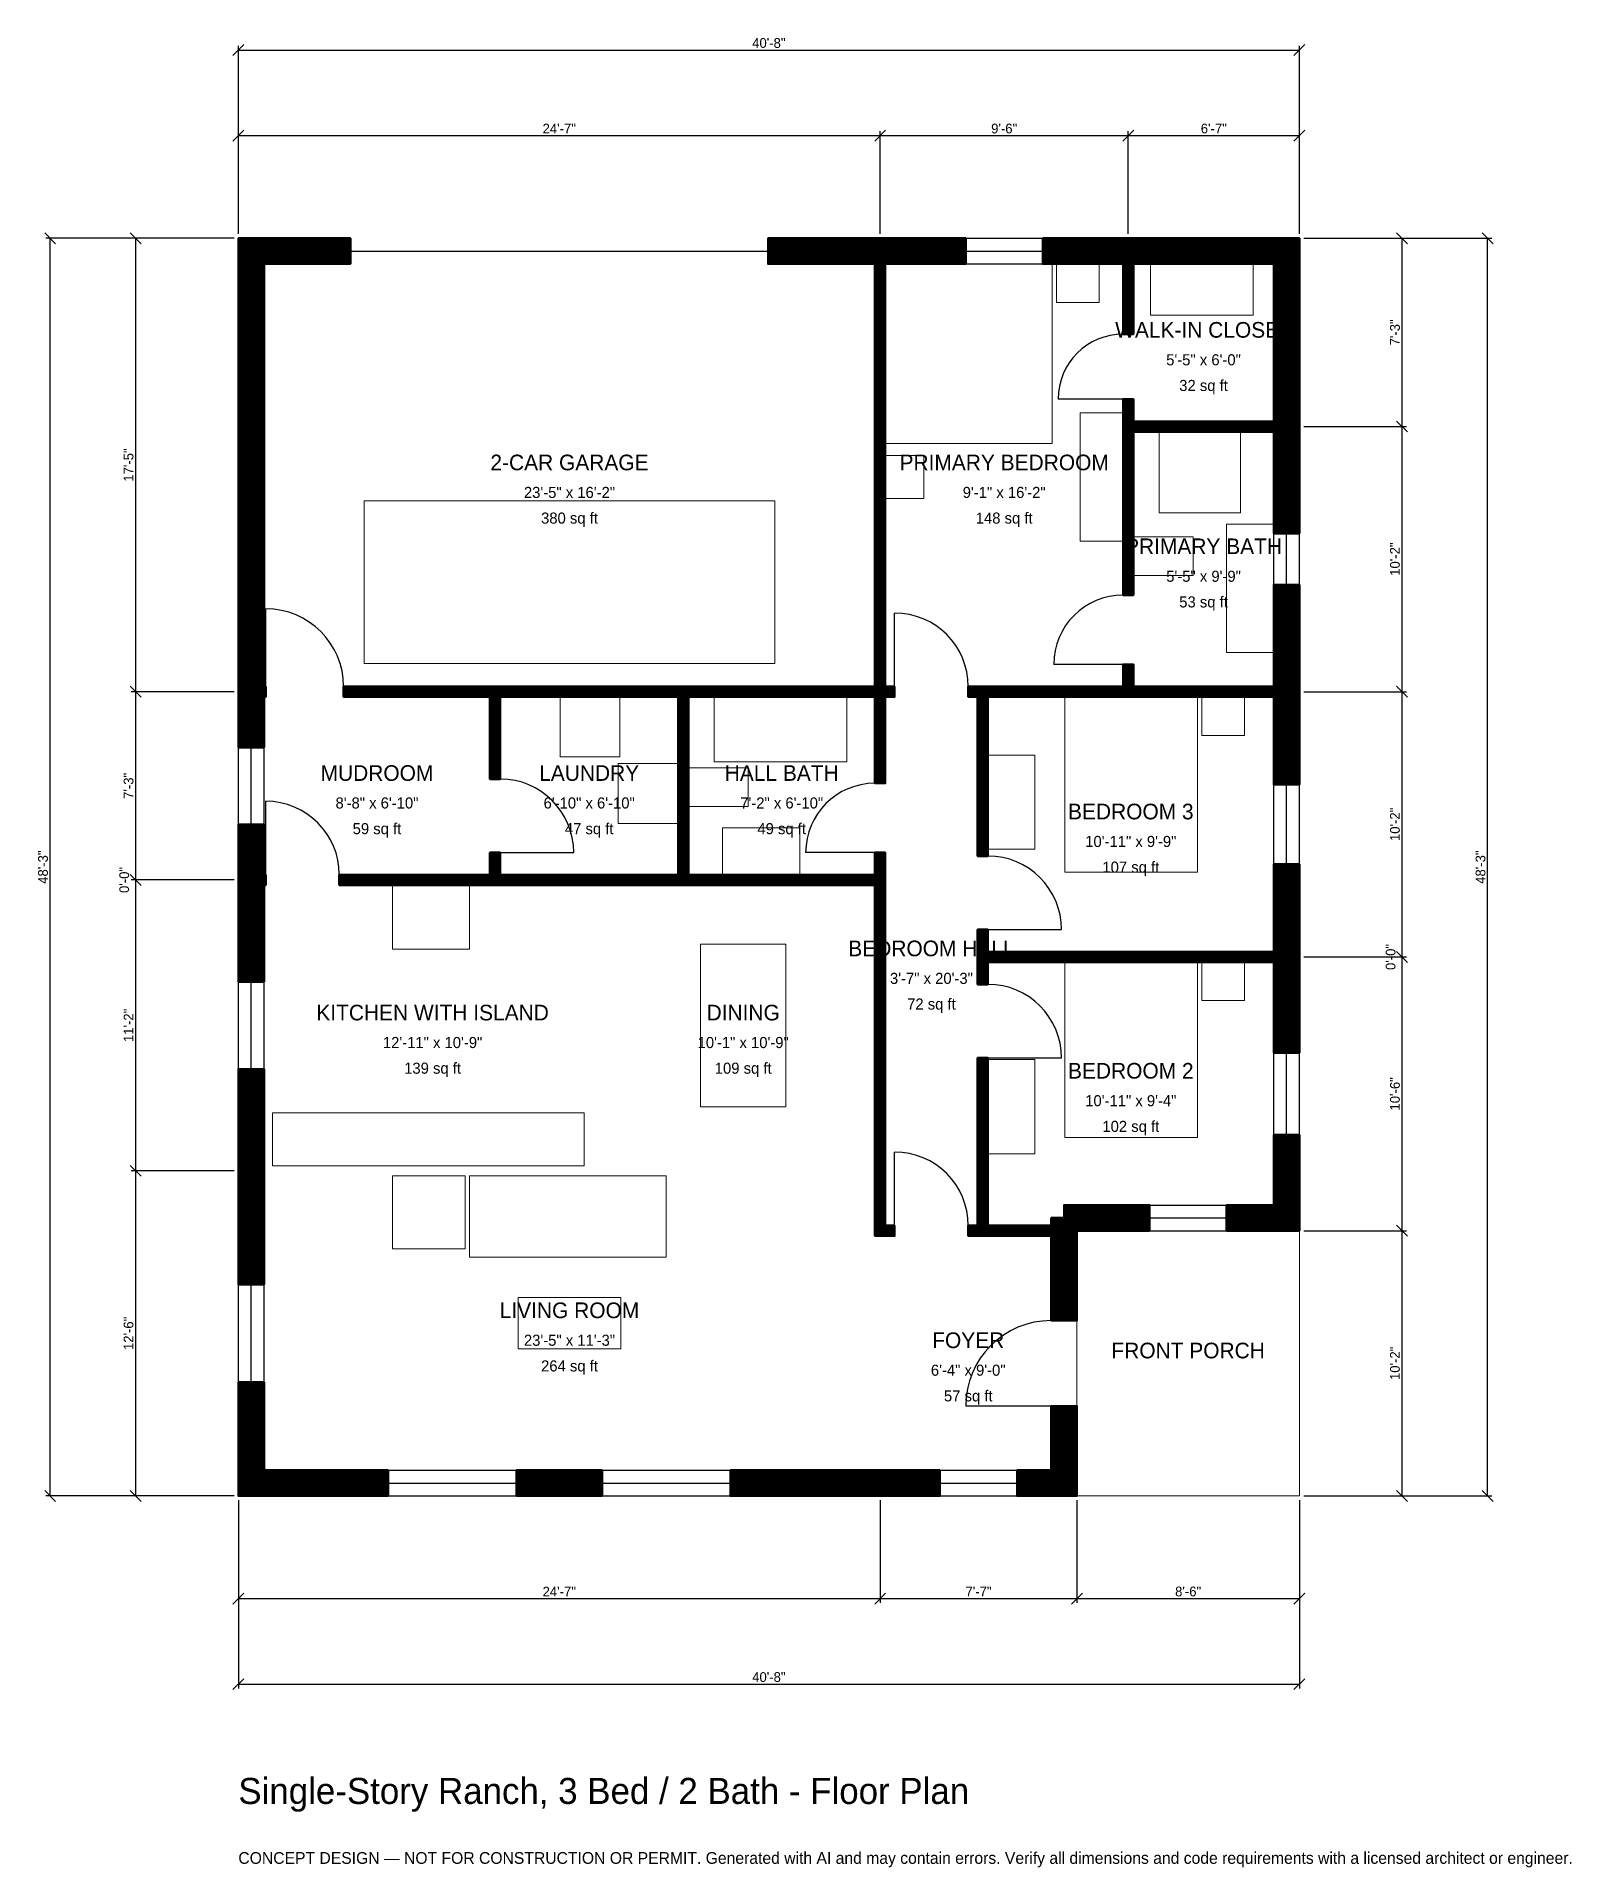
# Model space of a CAD drawing. Header units: inches. Extents: x -93 to 613, y -171 to 672.
import ezdxf
from ezdxf.enums import TextEntityAlignment as Align

# ---------------------------------------------------------------- set-up
doc = ezdxf.new("R2010")
doc.units = ezdxf.units.IN
doc.header["$MEASUREMENT"] = 0
doc.linetypes.add('DASHED', pattern=[0.6, 0.5, -0.1])
for name, color, linetype, lineweight in [('A-ANNO-DIMS', 1, 'Continuous', 13), ('A-ANNO-TEXT', 7, 'Continuous', 18), ('A-AREA-IDEN', 7, 'Continuous', 18), ('A-DOOR', 2, 'Continuous', 25), ('A-FLOR-FIXT', 9, 'Continuous', 13), ('A-FURN', 9, 'Continuous', 13), ('A-GLAZ', 4, 'Continuous', 25), ('A-SITE-PAVE', 8, 'Continuous', 13), ('A-WALL', 7, 'Continuous', 50), ('A-WALL-PATT', 8, 'Continuous', 13)]:
    doc.layers.add(name, color=color, linetype=linetype, lineweight=lineweight)
doc.dimstyles.new('PLAN', dxfattribs={"dimtxt": 4.5, "dimasz": 3, "dimexe": 2, "dimexo": 2, "dimgap": 1, "dimtad": 1, "dimdec": 0, "dimlunit": 4, "dimtsz": 2.5, "dimcen": 2.5, "dimclrd": 1, "dimclre": 1, "dimazin": 3, "dimtfac": 1, "dimtmove": 0, "dimatfit": 3})

msp = doc.modelspace()

# ---------------------------------------------------------------- hatches: boundary and pattern name
at = {"layer": 'A-WALL-PATT'}
h = msp.add_hatch(dxfattribs=at)
h.set_pattern_fill('ANSI31', color=8, scale=0.8)
h.paths.add_polyline_path([(0, 0), (0, 0), (0, 11.811), (0, 11.811), (0, 52.3622), (11.811, 52.3622), (11.811, 11.811), (68.8976, 11.811), (68.8976, 0), (11.811, 0), (11.811, 0), (0, 0), (0, 0), (0, 0)])
h.paths.add_polyline_path([(0, 143.7008), (0, 155.5118), (0, 196.4567), (11.811, 196.4567), (11.811, 155.5118), (11.811, 143.7008), (11.811, 97.2441), (0, 97.2441), (0, 143.7008)])
h.paths.add_polyline_path([(0, 277.5591), (0, 281.1024), (0, 281.1024), (0, 285.8268), (0, 285.8268), (0, 289.3701), (0, 309.0551), (11.811, 309.0551), (11.811, 289.3701), (11.811, 285.8268), (12.5984, 285.8268), (12.5984, 281.1024), (11.811, 281.1024), (11.811, 277.5591), (11.811, 236.6142), (0, 236.6142), (0, 277.5591)])
h.paths.add_polyline_path([(0, 364.1732), (0, 367.7165), (0, 367.7165), (0, 372.4409), (0, 372.4409), (0, 375.9843), (0, 566.9291), (0, 566.9291), (0, 578.7402), (0, 578.7402), (0, 578.7402), (0, 578.7402), (11.811, 578.7402), (11.811, 578.7402), (51.5748, 578.7402), (51.5748, 566.9291), (11.811, 566.9291), (11.811, 375.9843), (11.811, 372.4409), (12.5984, 372.4409), (12.5984, 367.7165), (11.811, 367.7165), (11.811, 364.1732), (11.811, 344.4882), (0, 344.4882), (0, 364.1732)])
h.paths.add_polyline_path([(289.3701, 578.7402), (292.9134, 578.7402), (292.9134, 578.7402), (297.6378, 578.7402), (297.6378, 578.7402), (301.1811, 578.7402), (334.6457, 578.7402), (334.6457, 566.9291), (301.1811, 566.9291), (297.6378, 566.9291), (297.6378, 372.4409), (301.9685, 372.4409), (301.9685, 367.7165), (297.6378, 367.7165), (297.6378, 327.9528), (292.9134, 327.9528), (292.9134, 367.7165), (207.0866, 367.7165), (207.0866, 285.8268), (292.9134, 285.8268), (292.9134, 296.063), (297.6378, 296.063), (297.6378, 285.8268), (297.6378, 281.1024), (297.6378, 281.1024), (297.6378, 151.9685), (297.6378, 147.2441), (297.6378, 124.4094), (301.9685, 124.4094), (301.9685, 119.685), (297.6378, 119.685), (292.9134, 119.685), (292.9134, 124.4094), (292.9134, 147.2441), (292.9134, 151.9685), (292.9134, 281.1024), (207.0866, 281.1024), (202.3622, 281.1024), (171.6535, 281.1024), (166.9291, 281.1024), (120.4724, 281.1024), (115.748, 281.1024), (46.4567, 281.1024), (46.4567, 285.8268), (115.748, 285.8268), (115.748, 296.063), (120.4724, 296.063), (120.4724, 285.8268), (166.9291, 285.8268), (171.6535, 285.8268), (202.3622, 285.8268), (202.3622, 367.7165), (120.4724, 367.7165), (120.4724, 329.9213), (115.748, 329.9213), (115.748, 367.7165), (48.4252, 367.7165), (48.4252, 372.4409), (115.748, 372.4409), (120.4724, 372.4409), (202.3622, 372.4409), (207.0866, 372.4409), (292.9134, 372.4409), (292.9134, 566.9291), (289.3701, 566.9291), (243.7008, 566.9291), (243.7008, 578.7402), (289.3701, 578.7402)])
h.paths.add_polyline_path([(403.5433, 578.7402), (407.0866, 578.7402), (407.0866, 578.7402), (411.811, 578.7402), (411.811, 578.7402), (415.3543, 578.7402), (476.378, 578.7402), (476.378, 578.7402), (488.189, 578.7402), (488.189, 578.7402), (488.189, 578.7402), (488.189, 566.9291), (488.189, 566.9291), (488.189, 498.0315), (488.189, 494.4882), (488.189, 494.4882), (488.189, 489.7638), (488.189, 489.7638), (488.189, 486.2205), (488.189, 442.9134), (476.378, 442.9134), (476.378, 486.2205), (476.378, 489.7638), (411.811, 489.7638), (411.811, 414.5669), (407.0866, 414.5669), (407.0866, 489.7638), (407.0866, 494.4882), (407.0866, 504.7244), (411.811, 504.7244), (411.811, 494.4882), (476.378, 494.4882), (476.378, 498.0315), (476.378, 566.9291), (415.3543, 566.9291), (411.811, 566.9291), (411.811, 534.6457), (407.0866, 534.6457), (407.0866, 566.9291), (403.5433, 566.9291), (370.0787, 566.9291), (370.0787, 578.7402), (403.5433, 578.7402)])
h.paths.add_polyline_path([(488.189, 372.4409), (488.189, 372.4409), (488.189, 367.7165), (488.189, 367.7165), (488.189, 364.1732), (488.189, 364.1732), (488.189, 327.3622), (476.378, 327.3622), (476.378, 367.7165), (411.811, 367.7165), (407.0866, 367.7165), (344.8819, 367.7165), (344.8819, 294.4882), (340.1575, 294.4882), (340.1575, 367.7165), (335.8268, 367.7165), (335.8268, 372.4409), (340.1575, 372.4409), (344.8819, 372.4409), (407.0866, 372.4409), (407.0866, 382.6772), (411.811, 382.6772), (411.811, 372.4409), (476.378, 372.4409), (476.378, 375.9843), (476.378, 375.9843), (476.378, 419.2913), (488.189, 419.2913), (488.189, 372.4409)])
h.paths.add_polyline_path([(488.189, 253.937), (488.189, 250.3937), (488.189, 250.3937), (488.189, 245.6693), (488.189, 245.6693), (488.189, 242.126), (488.189, 203.937), (476.378, 203.937), (476.378, 242.126), (476.378, 245.6693), (344.8819, 245.6693), (344.8819, 245.6693), (344.8819, 235.4331), (340.1575, 235.4331), (340.1575, 245.6693), (340.1575, 245.6693), (340.1575, 250.3937), (340.1575, 260.6299), (344.8819, 260.6299), (344.8819, 250.3937), (476.378, 250.3937), (476.378, 253.937), (476.378, 290.748), (488.189, 290.748), (488.189, 253.937)])
h.paths.add_polyline_path([(488.189, 133.8583), (488.189, 133.8583), (488.189, 122.0472), (488.189, 122.0472), (488.189, 122.0472), (476.378, 122.0472), (476.378, 122.0472), (454.7244, 122.0472), (454.7244, 133.8583), (476.378, 133.8583), (476.378, 166.1417), (488.189, 166.1417), (488.189, 133.8583)])
h.paths.add_polyline_path([(388.189, 122.0472), (388.189, 122.0472), (385.8268, 122.0472), (385.8268, 119.685), (385.8268, 119.685), (385.8268, 80.7087), (374.0157, 80.7087), (374.0157, 119.685), (344.8819, 119.685), (340.1575, 119.685), (335.8268, 119.685), (335.8268, 124.4094), (340.1575, 124.4094), (340.1575, 201.5748), (344.8819, 201.5748), (344.8819, 124.4094), (374.0157, 124.4094), (374.0157, 127.9528), (379.9213, 127.9528), (379.9213, 133.8583), (419.2913, 133.8583), (419.2913, 122.0472), (388.189, 122.0472)])
h.paths.add_polyline_path([(385.8268, 11.811), (385.8268, 11.811), (385.8268, 0), (385.8268, 0), (385.8268, 0), (374.0157, 0), (374.0157, 0), (358.2677, 0), (358.2677, 11.811), (374.0157, 11.811), (374.0157, 41.3386), (385.8268, 41.3386), (385.8268, 11.811)])
h.paths.add_polyline_path([(301.1811, 0), (289.3701, 0), (226.378, 0), (226.378, 11.811), (289.3701, 11.811), (301.1811, 11.811), (322.8346, 11.811), (322.8346, 0), (301.1811, 0)])
h.paths.add_polyline_path([(127.9528, 0), (127.9528, 11.811), (167.3228, 11.811), (167.3228, 0), (127.9528, 0)])

# ---------------------------------------------------------------- linework, layer by layer
at = {"layer": 'A-DOOR', "linetype": 'DASHED'}
msp.add_line((51.5748, 572.8346), (243.7008, 572.8346), dxfattribs=at)
at = {"layer": 'A-DOOR'}
for p, q in [((407.0866, 504.7244), (377.1654, 504.7244)), ((12.5984, 372.4409), (12.5984, 408.2677)), ((301.9685, 372.4409), (301.9685, 406.2992)), ((407.0866, 382.6772), (375.1969, 382.6772)), ((12.5984, 285.8268), (12.5984, 319.685)), ((120.4724, 296.063), (154.3307, 296.063)), ((292.9134, 296.063), (261.0236, 296.063)), ((344.8819, 260.6299), (378.7402, 260.6299)), ((344.8819, 201.5748), (378.7402, 201.5748)), ((301.9685, 124.4094), (301.9685, 158.2677)), ((374.0157, 41.3386), (334.6457, 41.3386))]:
    msp.add_line(p, q, dxfattribs=at)
for centre, radius, start, end in [((407.0866, 504.7244), 29.9213, 90, 180), ((407.0866, 382.6772), 31.8898, 90, 180), ((12.5984, 372.4409), 35.8268, 0, 90), ((301.9685, 372.4409), 33.8583, 0, 90), ((120.4724, 296.063), 33.8583, 0, 90), ((292.9134, 296.063), 31.8898, 90, 180), ((12.5984, 285.8268), 33.8583, 0, 90), ((344.8819, 260.6299), 33.8583, 0, 90), ((344.8819, 201.5748), 33.8583, 0, 90), ((301.9685, 124.4094), 33.8583, 0, 90), ((374.0157, 41.3386), 39.3701, 90, 180)]:
    msp.add_arc(centre, radius, start, end, dxfattribs=at)
at = {"layer": 'A-FLOR-FIXT'}
for points in [[(423.622, 452.3622), (461.0236, 452.3622), (461.0236, 489.7638), (423.622, 489.7638)], [(454.7244, 388.189), (476.378, 388.189), (476.378, 447.2441), (454.7244, 447.2441)], [(411.811, 423.622), (439.3701, 423.622), (439.3701, 441.3386), (411.811, 441.3386)], [(218.8976, 337.7953), (279.9213, 337.7953), (279.9213, 367.7165), (218.8976, 367.7165)], [(207.0866, 317.3228), (234.6457, 317.3228), (234.6457, 335.0394), (207.0866, 335.0394)], [(222.8346, 285.8268), (258.2677, 285.8268), (258.2677, 307.4803), (222.8346, 307.4803)], [(15.748, 151.9685), (159.0551, 151.9685), (159.0551, 176.378), (15.748, 176.378)]]:
    msp.add_lwpolyline(points, close=True, dxfattribs=at)
at = {"layer": 'A-FURN'}
for points in [[(297.6378, 484.252), (374.4094, 484.252), (374.4094, 566.9291), (297.6378, 566.9291)], [(376.378, 549.2126), (396.063, 549.2126), (396.063, 566.9291), (376.378, 566.9291)], [(419.685, 543.3071), (466.9291, 543.3071), (466.9291, 566.9291), (419.685, 566.9291)], [(387.4016, 439.3701), (407.0866, 439.3701), (407.0866, 498.4252), (387.4016, 498.4252)], [(297.6378, 459.0551), (315.3543, 459.0551), (315.3543, 478.7402), (297.6378, 478.7402)], [(57.874, 383.0709), (246.8504, 383.0709), (246.8504, 457.874), (57.874, 457.874)], [(148.0315, 340.1575), (175.5906, 340.1575), (175.5906, 367.7165), (148.0315, 367.7165)], [(380.315, 287.0079), (441.3386, 287.0079), (441.3386, 367.7165), (380.315, 367.7165)], [(443.3071, 350), (462.9921, 350), (462.9921, 367.7165), (443.3071, 367.7165)], [(174.8031, 309.4488), (202.3622, 309.4488), (202.3622, 337.0079), (174.8031, 337.0079)], [(344.8819, 297.6378), (366.5354, 297.6378), (366.5354, 340.9449), (344.8819, 340.9449)], [(70.8661, 251.5748), (106.2992, 251.5748), (106.2992, 281.1024), (70.8661, 281.1024)], [(212.5984, 179.1339), (251.9685, 179.1339), (251.9685, 253.937), (212.5984, 253.937)], [(380.315, 164.9606), (441.3386, 164.9606), (441.3386, 245.6693), (380.315, 245.6693)], [(443.3071, 227.9528), (462.9921, 227.9528), (462.9921, 245.6693), (443.3071, 245.6693)], [(344.8819, 157.4803), (366.5354, 157.4803), (366.5354, 200.7874), (344.8819, 200.7874)], [(70.8661, 113.7795), (104.3307, 113.7795), (104.3307, 147.2441), (70.8661, 147.2441)], [(106.2992, 109.8425), (196.8504, 109.8425), (196.8504, 147.2441), (106.2992, 147.2441)], [(128.7402, 67.7165), (175.9843, 67.7165), (175.9843, 91.3386), (128.7402, 91.3386)]]:
    msp.add_lwpolyline(points, close=True, dxfattribs=at)
at = {"layer": 'A-GLAZ'}
for p, q in [((334.6457, 578.7402), (370.0787, 578.7402)), ((334.6457, 572.8346), (370.0787, 572.8346)), ((334.6457, 566.9291), (370.0787, 566.9291)), ((476.378, 419.2913), (476.378, 442.9134)), ((482.2835, 419.2913), (482.2835, 442.9134)), ((488.189, 419.2913), (488.189, 442.9134)), ((0, 309.0551), (0, 344.4882)), ((5.9055, 309.0551), (5.9055, 344.4882)), ((11.811, 309.0551), (11.811, 344.4882)), ((476.378, 290.748), (476.378, 327.3622)), ((482.2835, 290.748), (482.2835, 327.3622)), ((488.189, 290.748), (488.189, 327.3622)), ((0, 196.4567), (0, 236.6142)), ((5.9055, 196.4567), (5.9055, 236.6142)), ((11.811, 196.4567), (11.811, 236.6142)), ((476.378, 166.1417), (476.378, 203.937)), ((482.2835, 166.1417), (482.2835, 203.937)), ((488.189, 166.1417), (488.189, 203.937)), ((419.2913, 133.8583), (454.7244, 133.8583)), ((419.2913, 127.9528), (454.7244, 127.9528)), ((419.2913, 122.0472), (454.7244, 122.0472)), ((0, 52.3622), (0, 97.2441)), ((5.9055, 52.3622), (5.9055, 97.2441)), ((11.811, 52.3622), (11.811, 97.2441)), ((68.8976, 11.811), (127.9528, 11.811)), ((167.3228, 11.811), (226.378, 11.811)), ((322.8346, 11.811), (358.2677, 11.811)), ((68.8976, 5.9055), (127.9528, 5.9055)), ((68.8976, 0), (127.9528, 0)), ((167.3228, 5.9055), (226.378, 5.9055)), ((167.3228, 0), (226.378, 0)), ((322.8346, 5.9055), (358.2677, 5.9055)), ((322.8346, 0), (358.2677, 0))]:
    msp.add_line(p, q, dxfattribs=at)
at = {"layer": 'A-SITE-PAVE', "linetype": 'DASHED'}
msp.add_lwpolyline([(385.8268, 0), (488.189, 0), (488.189, 122.0472), (385.8268, 122.0472)], close=True, dxfattribs=at)
at = {"layer": 'A-WALL'}
for points in [[(0, 364.1732), (0, 367.7165), (0, 367.7165), (0, 372.4409), (0, 372.4409), (0, 375.9843), (0, 566.9291), (0, 566.9291), (0, 578.7402), (0, 578.7402), (0, 578.7402), (0, 578.7402), (11.811, 578.7402), (11.811, 578.7402), (51.5748, 578.7402), (51.5748, 566.9291), (11.811, 566.9291), (11.811, 375.9843), (11.811, 372.4409), (12.5984, 372.4409), (12.5984, 367.7165), (11.811, 367.7165), (11.811, 364.1732), (11.811, 344.4882), (0, 344.4882), (0, 364.1732)], [(289.3701, 578.7402), (292.9134, 578.7402), (292.9134, 578.7402), (297.6378, 578.7402), (297.6378, 578.7402), (301.1811, 578.7402), (334.6457, 578.7402), (334.6457, 566.9291), (301.1811, 566.9291), (297.6378, 566.9291), (297.6378, 372.4409), (301.9685, 372.4409), (301.9685, 367.7165), (297.6378, 367.7165), (297.6378, 327.9528), (292.9134, 327.9528), (292.9134, 367.7165), (207.0866, 367.7165), (207.0866, 285.8268), (292.9134, 285.8268), (292.9134, 296.063), (297.6378, 296.063), (297.6378, 285.8268), (297.6378, 281.1024), (297.6378, 281.1024), (297.6378, 151.9685), (297.6378, 147.2441), (297.6378, 124.4094), (301.9685, 124.4094), (301.9685, 119.685), (297.6378, 119.685), (292.9134, 119.685), (292.9134, 124.4094), (292.9134, 147.2441), (292.9134, 151.9685), (292.9134, 281.1024), (207.0866, 281.1024), (202.3622, 281.1024), (171.6535, 281.1024), (166.9291, 281.1024), (120.4724, 281.1024), (115.748, 281.1024), (46.4567, 281.1024), (46.4567, 285.8268), (115.748, 285.8268), (115.748, 296.063), (120.4724, 296.063), (120.4724, 285.8268), (166.9291, 285.8268), (171.6535, 285.8268), (202.3622, 285.8268), (202.3622, 367.7165), (120.4724, 367.7165), (120.4724, 329.9213), (115.748, 329.9213), (115.748, 367.7165), (48.4252, 367.7165), (48.4252, 372.4409), (115.748, 372.4409), (120.4724, 372.4409), (202.3622, 372.4409), (207.0866, 372.4409), (292.9134, 372.4409), (292.9134, 566.9291), (289.3701, 566.9291), (243.7008, 566.9291), (243.7008, 578.7402), (289.3701, 578.7402)], [(403.5433, 578.7402), (407.0866, 578.7402), (407.0866, 578.7402), (411.811, 578.7402), (411.811, 578.7402), (415.3543, 578.7402), (476.378, 578.7402), (476.378, 578.7402), (488.189, 578.7402), (488.189, 578.7402), (488.189, 578.7402), (488.189, 566.9291), (488.189, 566.9291), (488.189, 498.0315), (488.189, 494.4882), (488.189, 494.4882), (488.189, 489.7638), (488.189, 489.7638), (488.189, 486.2205), (488.189, 442.9134), (476.378, 442.9134), (476.378, 486.2205), (476.378, 489.7638), (411.811, 489.7638), (411.811, 414.5669), (407.0866, 414.5669), (407.0866, 489.7638), (407.0866, 494.4882), (407.0866, 504.7244), (411.811, 504.7244), (411.811, 494.4882), (476.378, 494.4882), (476.378, 498.0315), (476.378, 566.9291), (415.3543, 566.9291), (411.811, 566.9291), (411.811, 534.6457), (407.0866, 534.6457), (407.0866, 566.9291), (403.5433, 566.9291), (370.0787, 566.9291), (370.0787, 578.7402), (403.5433, 578.7402)], [(488.189, 372.4409), (488.189, 372.4409), (488.189, 367.7165), (488.189, 367.7165), (488.189, 364.1732), (488.189, 364.1732), (488.189, 327.3622), (476.378, 327.3622), (476.378, 367.7165), (411.811, 367.7165), (407.0866, 367.7165), (344.8819, 367.7165), (344.8819, 294.4882), (340.1575, 294.4882), (340.1575, 367.7165), (335.8268, 367.7165), (335.8268, 372.4409), (340.1575, 372.4409), (344.8819, 372.4409), (407.0866, 372.4409), (407.0866, 382.6772), (411.811, 382.6772), (411.811, 372.4409), (476.378, 372.4409), (476.378, 375.9843), (476.378, 375.9843), (476.378, 419.2913), (488.189, 419.2913), (488.189, 372.4409)], [(0, 277.5591), (0, 281.1024), (0, 281.1024), (0, 285.8268), (0, 285.8268), (0, 289.3701), (0, 309.0551), (11.811, 309.0551), (11.811, 289.3701), (11.811, 285.8268), (12.5984, 285.8268), (12.5984, 281.1024), (11.811, 281.1024), (11.811, 277.5591), (11.811, 236.6142), (0, 236.6142), (0, 277.5591)], [(488.189, 253.937), (488.189, 250.3937), (488.189, 250.3937), (488.189, 245.6693), (488.189, 245.6693), (488.189, 242.126), (488.189, 203.937), (476.378, 203.937), (476.378, 242.126), (476.378, 245.6693), (344.8819, 245.6693), (344.8819, 245.6693), (344.8819, 235.4331), (340.1575, 235.4331), (340.1575, 245.6693), (340.1575, 245.6693), (340.1575, 250.3937), (340.1575, 260.6299), (344.8819, 260.6299), (344.8819, 250.3937), (476.378, 250.3937), (476.378, 253.937), (476.378, 290.748), (488.189, 290.748), (488.189, 253.937)], [(0, 143.7008), (0, 155.5118), (0, 196.4567), (11.811, 196.4567), (11.811, 155.5118), (11.811, 143.7008), (11.811, 97.2441), (0, 97.2441), (0, 143.7008)], [(388.189, 122.0472), (388.189, 122.0472), (385.8268, 122.0472), (385.8268, 119.685), (385.8268, 119.685), (385.8268, 80.7087), (374.0157, 80.7087), (374.0157, 119.685), (344.8819, 119.685), (340.1575, 119.685), (335.8268, 119.685), (335.8268, 124.4094), (340.1575, 124.4094), (340.1575, 201.5748), (344.8819, 201.5748), (344.8819, 124.4094), (374.0157, 124.4094), (374.0157, 127.9528), (379.9213, 127.9528), (379.9213, 133.8583), (419.2913, 133.8583), (419.2913, 122.0472), (388.189, 122.0472)], [(488.189, 133.8583), (488.189, 133.8583), (488.189, 122.0472), (488.189, 122.0472), (488.189, 122.0472), (476.378, 122.0472), (476.378, 122.0472), (454.7244, 122.0472), (454.7244, 133.8583), (476.378, 133.8583), (476.378, 166.1417), (488.189, 166.1417), (488.189, 133.8583)], [(0, 0), (0, 0), (0, 11.811), (0, 11.811), (0, 52.3622), (11.811, 52.3622), (11.811, 11.811), (68.8976, 11.811), (68.8976, 0), (11.811, 0), (11.811, 0), (0, 0), (0, 0), (0, 0)], [(385.8268, 11.811), (385.8268, 11.811), (385.8268, 0), (385.8268, 0), (385.8268, 0), (374.0157, 0), (374.0157, 0), (358.2677, 0), (358.2677, 11.811), (374.0157, 11.811), (374.0157, 41.3386), (385.8268, 41.3386), (385.8268, 11.811)], [(127.9528, 0), (127.9528, 11.811), (167.3228, 11.811), (167.3228, 0), (127.9528, 0)], [(301.1811, 0), (289.3701, 0), (226.378, 0), (226.378, 11.811), (289.3701, 11.811), (301.1811, 11.811), (322.8346, 11.811), (322.8346, 0), (301.1811, 0)]]:
    msp.add_lwpolyline(points, close=True, dxfattribs=at)

# ---------------------------------------------------------------- texts
at = {"layer": 'A-ANNO-TEXT'}
for s, height, p in [('Single-Story Ranch, 3 Bed / 2 Bath - Floor Plan', 12, (0, -141.7323)), ('CONCEPT DESIGN — NOT FOR CONSTRUCTION OR PERMIT. Generated with AI and may contain errors. Verify all dimensions and code requirements with a licensed architect or engineer.', 5.4, (0, -169.2913))]:
    msp.add_text(s, height=height, dxfattribs=at).set_placement(p)
at = {"layer": 'A-AREA-IDEN'}
for s, height, p in [('WALK-IN CLOSET', 7.2, (444.0945, 536.6142)), ('5\'-5" x 6\'-0"', 5.1, (444.0945, 522.8346)), ('32 sq ft', 5.1, (444.0945, 511.0236)), ('2-CAR GARAGE', 7.2, (152.3622, 475.5906)), ('PRIMARY BEDROOM', 7.2, (352.3622, 475.5906)), ('23\'-5" x 16\'-2"', 5.1, (152.3622, 461.811)), ('9\'-1" x 16\'-2"', 5.1, (352.3622, 461.811)), ('380 sq ft', 5.1, (152.3622, 450)), ('148 sq ft', 5.1, (352.3622, 450)), ('PRIMARY BATH', 7.2, (444.0945, 437.0079)), ('5\'-5" x 9\'-9"', 5.1, (444.0945, 423.2283)), ('53 sq ft', 5.1, (444.0945, 411.4173)), ('MUDROOM', 7.2, (63.7795, 332.6772)), ('LAUNDRY', 7.2, (161.4173, 332.6772)), ('HALL BATH', 7.2, (250, 332.6772)), ('8\'-8" x 6\'-10"', 5.1, (63.7795, 318.8976)), ('6\'-10" x 6\'-10"', 5.1, (161.4173, 318.8976)), ('7\'-2" x 6\'-10"', 5.1, (250, 318.8976)), ('BEDROOM 3', 7.2, (410.6299, 314.9606)), ('59 sq ft', 5.1, (63.7795, 307.0866)), ('47 sq ft', 5.1, (161.4173, 307.0866)), ('49 sq ft', 5.1, (250, 307.0866)), ('10\'-11" x 9\'-9"', 5.1, (410.6299, 301.1811)), ('107 sq ft', 5.1, (410.6299, 289.3701)), ('BEDROOM HALL', 7.2, (318.8976, 251.9685)), ('3\'-7" x 20\'-3"', 5.1, (318.8976, 238.189)), ('72 sq ft', 5.1, (318.8976, 226.378)), ('KITCHEN WITH ISLAND', 7.2, (89.3701, 222.4409)), ('DINING', 7.2, (232.2835, 222.4409)), ('12\'-11" x 10\'-9"', 5.1, (89.3701, 208.6614)), ('10\'-1" x 10\'-9"', 5.1, (232.2835, 208.6614)), ('139 sq ft', 5.1, (89.3701, 196.8504)), ('109 sq ft', 5.1, (232.2835, 196.8504)), ('BEDROOM 2', 7.2, (410.6299, 195.6693)), ('10\'-11" x 9\'-4"', 5.1, (410.6299, 181.8898)), ('102 sq ft', 5.1, (410.6299, 170.0787)), ('LIVING ROOM', 7.2, (152.3622, 85.4331)), ('23\'-5" x 11\'-3"', 5.1, (152.3622, 71.6535)), ('FOYER', 7.2, (335.8268, 71.6535)), ('FRONT PORCH', 7.2, (437.0079, 66.9291)), ('264 sq ft', 5.1, (152.3622, 59.8425)), ('6\'-4" x 9\'-0"', 5.1, (335.8268, 57.874)), ('57 sq ft', 5.1, (335.8268, 46.063))]:
    msp.add_text(s, height=height, dxfattribs=at).set_placement(p, align=Align.MIDDLE_CENTER)

# ---------------------------------------------------------------- dimensions: what is measured, and where the dimension line sits
at = {"layer": 'A-ANNO-DIMS'}
for base, p1, p2, text in [((0, 665.3543), (0, 578.7402), (488.189, 578.7402), '40\'-8"'), ((0, 625.9843), (0, 578.7402), (295.2756, 578.7402), '24\'-7"'), ((295.2756, 625.9843), (295.2756, 578.7402), (409.4488, 578.7402), '9\'-6"'), ((409.4488, 625.9843), (409.4488, 578.7402), (488.189, 578.7402), '6\'-7"'), ((0, -47.2441), (0, 0), (295.2756, 0), '24\'-7"'), ((0, -86.6142), (0, 0), (488.189, 0), '40\'-8"'), ((295.2756, -47.2441), (295.2756, 0), (385.8268, 0), '7\'-7"'), ((385.8268, -47.2441), (385.8268, 0), (488.189, 0), '8\'-6"')]:
    msp.add_linear_dim(base=base, p1=p1, p2=p2, text=text, dimstyle='PLAN', dxfattribs=at).render()
for base, p1, p2, text in [((-86.6142, 0), (0, 0), (0, 578.7402), '48\'-3"'), ((-47.2441, 370.0787), (0, 370.0787), (0, 578.7402), '17\'-5"'), ((535.4331, 492.126), (488.189, 492.126), (488.189, 578.7402), '7\'-3"'), ((574.8031, 0), (488.189, 0), (488.189, 578.7402), '48\'-3"'), ((535.4331, 370.0787), (488.189, 370.0787), (488.189, 492.126), '10\'-2"'), ((-47.2441, 283.4646), (0, 283.4646), (0, 370.0787), '7\'-3"'), ((535.4331, 248.0315), (488.189, 248.0315), (488.189, 370.0787), '10\'-2"'), ((-47.2441, 283.4646), (0, 283.4646), (0, 283.4646), '0\'-0"'), ((-47.2441, 149.6063), (0, 149.6063), (0, 283.4646), '11\'-2"'), ((535.4331, 248.0315), (488.189, 248.0315), (488.189, 248.0315), '0\'-0"'), ((535.4331, 122.0472), (488.189, 122.0472), (488.189, 248.0315), '10\'-6"'), ((-47.2441, 0), (0, 0), (0, 149.6063), '12\'-6"'), ((535.4331, 0), (488.189, 0), (488.189, 122.0472), '10\'-2"')]:
    msp.add_linear_dim(base=base, p1=p1, p2=p2, angle=90, text=text, dimstyle='PLAN', dxfattribs=at).render()

doc.saveas('drawing.dxf')
